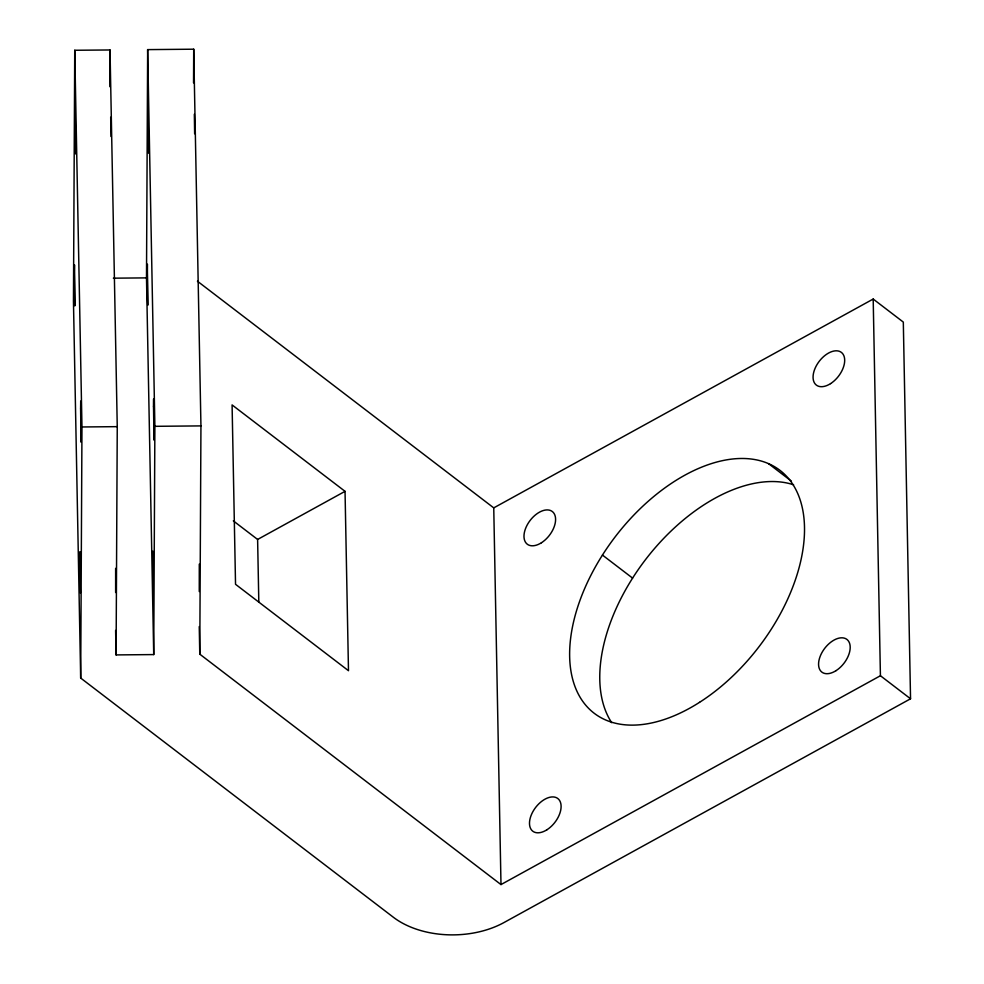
<?xml version="1.0" encoding="UTF-8"?>
<svg xmlns="http://www.w3.org/2000/svg" width="984" height="984" viewBox="0 0 984 984"><rect width="100%" height="100%" fill="white"/><g stroke="black" fill="none" stroke-linecap="round" stroke-linejoin="round"><path stroke-width="1.48" d="M500.991 884.579L199.777 654.163L200.945 425.9L193.713 49.2L147.649 49.618L154.882 426.318L153.725 654.581L116.087 654.913L117.256 426.65L110.023 49.963L74.735 50.27L73.456 301.362L80.688 678.062L393.391 917.273A78.548 50.799 -1.1 0 0 504.005 922.537L910.544 698.788L903.312 322.088L873.189 299.05L493.747 507.879L500.991 884.579L880.422 675.737L873.189 299.05M80.688 678.062L81.967 426.97L74.735 50.27M109.827 86.727L110.023 49.963M153.725 654.581L146.493 277.882L147.649 49.618M193.54 82.902L193.713 49.2M115.632 592.528L115.632 568.346M258.817 602.306L257.611 539.453L345.04 491.336L232.089 404.928L235.533 584.299L348.484 670.707L345.04 491.336M113.369 278.177L146.493 277.882M81.967 426.97L117.256 426.65M154.882 426.318L200.945 425.9M768.553 463.661L791.444 481.164M880.422 675.737L910.544 698.788M602.454 555.074L632.577 578.112M197.427 281.203L493.747 507.879M233.319 520.868L257.611 539.453M199.26 591.556L199.285 564.127M194.34 114.205L194.635 133.775M110.7 117.194L110.958 136.505M199.248 626.599L199.777 654.163M115.62 630.412L116.087 654.913M611.716 722.711A152.914 90.503 -52.6 0 1 645.283 559.933A152.914 90.503 -52.6 0 1 793.608 484.78M74.317 272.199L74.821 305.926L74.464 264.831L74.317 272.199M75.091 120.208L75.584 153.935L75.215 112.766L75.091 120.208M79.827 559.207L80.331 592.934L79.95 551.766L79.827 559.207M80.602 408.434L81.094 442.16L80.725 400.992L80.602 408.434M147.243 271.535L147.735 305.261L147.354 264.106L147.243 271.535M148.006 119.359L148.51 153.086L148.129 111.918L148.006 119.359M152.754 558.543L153.246 592.27L152.864 551.101L152.754 558.543M153.516 406.367L154.021 440.094L153.639 398.926L153.516 406.367M699.55 702.33A152.914 90.503 -52.6 0 0 782.009 471.988A152.914 90.503 -52.6 0 0 579.699 601.113A152.914 90.503 -52.6 0 0 699.55 702.33M541.458 542.737A20.578 12.177 -52.6 0 0 552.565 511.729A20.578 12.177 -52.6 0 0 525.333 529.121A20.578 12.177 -52.6 0 0 541.458 542.737M830.558 383.625A20.578 12.177 -52.6 0 0 841.652 352.616A20.578 12.177 -52.6 0 0 814.42 370.009A20.578 12.177 -52.6 0 0 830.558 383.625M836.068 670.633A20.578 12.177 -52.6 0 0 847.163 639.625A20.578 12.177 -52.6 0 0 819.93 657.005A20.578 12.177 -52.6 0 0 836.068 670.633M546.969 829.746A20.578 12.177 -52.6 0 0 558.076 798.737A20.578 12.177 -52.6 0 0 530.843 816.13A20.578 12.177 -52.6 0 0 546.969 829.746"/></g></svg>
